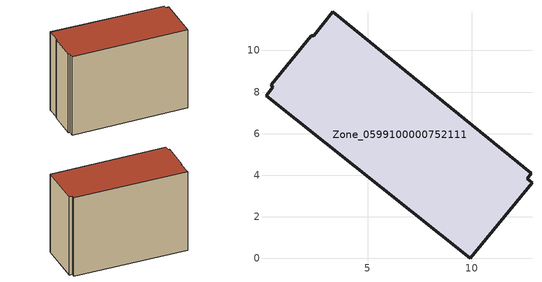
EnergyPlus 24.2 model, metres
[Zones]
Zone_0599100000752111
 floor ground (C_G): 3.33,11.87 12.88,4.09 12.68,3.83 12.91,3.64 9.94,0 0.12,7.82 0.46,8.24 0.36,8.36 2.29,10.71 2.42,10.71 z0
 wall outside (C_F): 12.88,4.09 3.33,11.87 2.42,10.71 2.29,10.71 0.36,8.36 0.46,8.24 0.12,7.82 9.94,0 12.91,3.64 12.68,3.83 12.88,4.09 z0:9.08
 roof outside (C_R): 0.46,8.24 0.12,7.82 9.94,0 12.91,3.64 12.68,3.83 12.88,4.09 3.33,11.87 2.42,10.71 2.29,10.71 0.36,8.36 z9.08
[BUILDING]
Pand.0599100000752111: North Axis=0; Terrain=City; Loads Convergence Tolerance Value=0.04; Temperature Convergence Tolerance Value=0.4; Solar Distribution=FullExterior; Maximum Number of Warmup Days=25; Minimum Number of Warmup Days=1
[Site:Location]
Rotterdam.The.Hague.AP_ZH_NLD Design_Conditions: Latitude=51.96; Longitude=4.45; Time Zone=1; Elevation=-4.5
[SITE:GROUNDTEMPERATURE:BUILDINGSURFACE]
18, 18, 18, 18, 18, 18, 18, 18, 18, 18, 18, 18
[MATERIAL] Thermal Absorptance=0.9; Solar Absorptance=0.7; Visible Absorptance=0.7
Name | Roughness | Thickness | Conductivity | Density | Specific Heat
G.TI.2006-2014 | MediumSmooth | 0.15 | 0.06 | 540 | 1210
F.TI.2006-2014 | Rough | 0.3 | 0.12 | 1920 | 840
R.TI.2006-2014 | MediumRough | 0.2 | 0.08 | 1500 | 1000
[CONSTRUCTION]
C_G: G.TI.2006-2014
C_F: F.TI.2006-2014
C_R: R.TI.2006-2014
[ZONE]
Zone_0599100000752111: Type=1; Multiplier=1; Ceiling Height=Autocalculate; Volume=Autocalculate; Floor Area=autocalculate; Part of Total Floor Area=Yes
[ZONEINFILTRATION:DESIGNFLOWRATE]
Infil_Zone_0599100000752111: Zone or ZoneList or Space or SpaceList=Zone_0599100000752111; Schedule=AlwaysOn; Design Flow Rate Calculation Method=Flow/Area; Flow Rate per Floor Area=0.0015; Constant Term Coefficient=1; Temperature Term Coefficient=0; Velocity Term Coefficient=0; Velocity Squared Term Coefficient=0
[HVACTEMPLATE:ZONE:IDEALLOADSAIRSYSTEM]
Zone_0599100000752111: Maximum Heating Supply Air Temperature=50; Minimum Cooling Supply Air Temperature=13; Maximum Heating Supply Air Humidity Ratio=0.0156; Minimum Cooling Supply Air Humidity Ratio=0.0077; Heating Limit=NoLimit; Cooling Limit=NoLimit; Dehumidification Control Type=ConstantSensibleHeatRatio; Cooling Sensible Heat Ratio=0.7; Dehumidification Setpoint=60; Humidification Control Type=None; Humidification Setpoint=30; Outdoor Air Method=None; Outdoor Air Flow Rate per Person=0.00944; Outdoor Air Flow Rate per Zone Floor Area=0; Outdoor Air Flow Rate per Zone=0; Demand Controlled Ventilation Type=None; Outdoor Air Economizer Type=NoEconomizer; Heat Recovery Type=None; Sensible Heat Recovery Effectiveness=0.7; Latent Heat Recovery Effectiveness=0.65
[ZONECONTROL:THERMOSTAT]
ThermostatControl_Zone_0599100000752111: Zone or ZoneList=Zone_0599100000752111; Control Type Schedule=DualSetpointControlType; Control 1=Thermostat_Zone_0599100000752111; Temperature Difference Between Cutout And Setpoint=0
[THERMOSTATSETPOINT:DUALSETPOINT]
Thermostat_Zone_0599100000752111: Heating Setpoint Temperature Schedule=HeatingSetpoint_Zone_0599100000752111; Cooling Setpoint Temperature Schedule=CoolingSetpoint_Zone_0599100000752111
[SCHEDULE:COMPACT]
HeatingSetpoint_Zone_0599100000752111: Through: 12/31, For: AllDays, Until: 24:00, 21
CoolingSetpoint_Zone_0599100000752111: Through: 12/31, For: AllDays, Until: 24:00, 24
DualSetpointControlType: Through: 12/31, For: AllDays, Until: 24:00, 4
AlwaysOn: Through: 12/31, For: AllDays, Until: 24:00, 1
